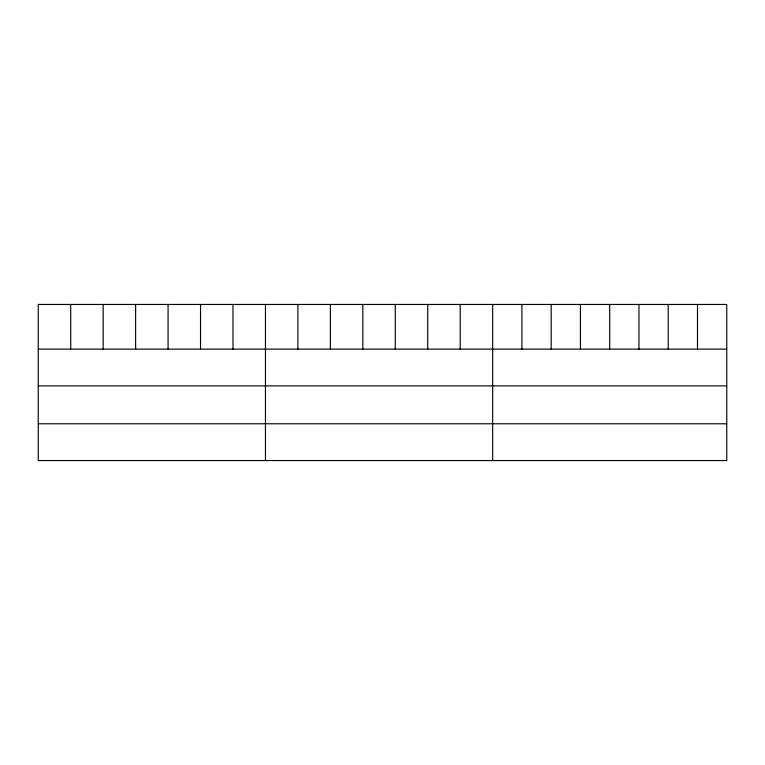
<?xml version="1.0" encoding="UTF-8"?>
<svg xmlns="http://www.w3.org/2000/svg" width="765" height="765" viewBox="0 0 765 765"><rect width="100%" height="100%" fill="white"/><g stroke="black" fill="none" stroke-linecap="round" stroke-linejoin="round"><path stroke-width="1.15" d="M726.75 349.127L726.75 460.549L38.25 460.549L38.25 304.451L726.75 304.451L726.75 349.127L38.25 349.127M38.25 385.895L726.75 385.895M38.25 423.781L726.75 423.781M697.489 304.451L697.489 349.127M668.227 304.451L668.227 349.127M638.966 304.451L638.966 349.127M609.705 304.451L609.705 349.127M580.444 304.451L580.444 349.127M551.183 304.451L551.183 349.127M521.921 304.451L521.921 349.127M492.66 304.451L492.66 460.549M460.205 304.451L460.205 349.127M427.74 304.451L427.74 349.127M395.285 304.451L395.285 349.127M362.83 304.451L362.83 349.127M330.375 304.451L330.375 349.127M297.91 304.451L297.91 349.127M265.455 304.451L265.455 460.549M233 304.451L233 349.127M200.535 304.451L200.535 349.127M168.08 304.451L168.08 349.127M135.625 304.451L135.625 349.127M103.17 304.451L103.17 349.127M70.705 304.451L70.705 349.127"/></g></svg>
